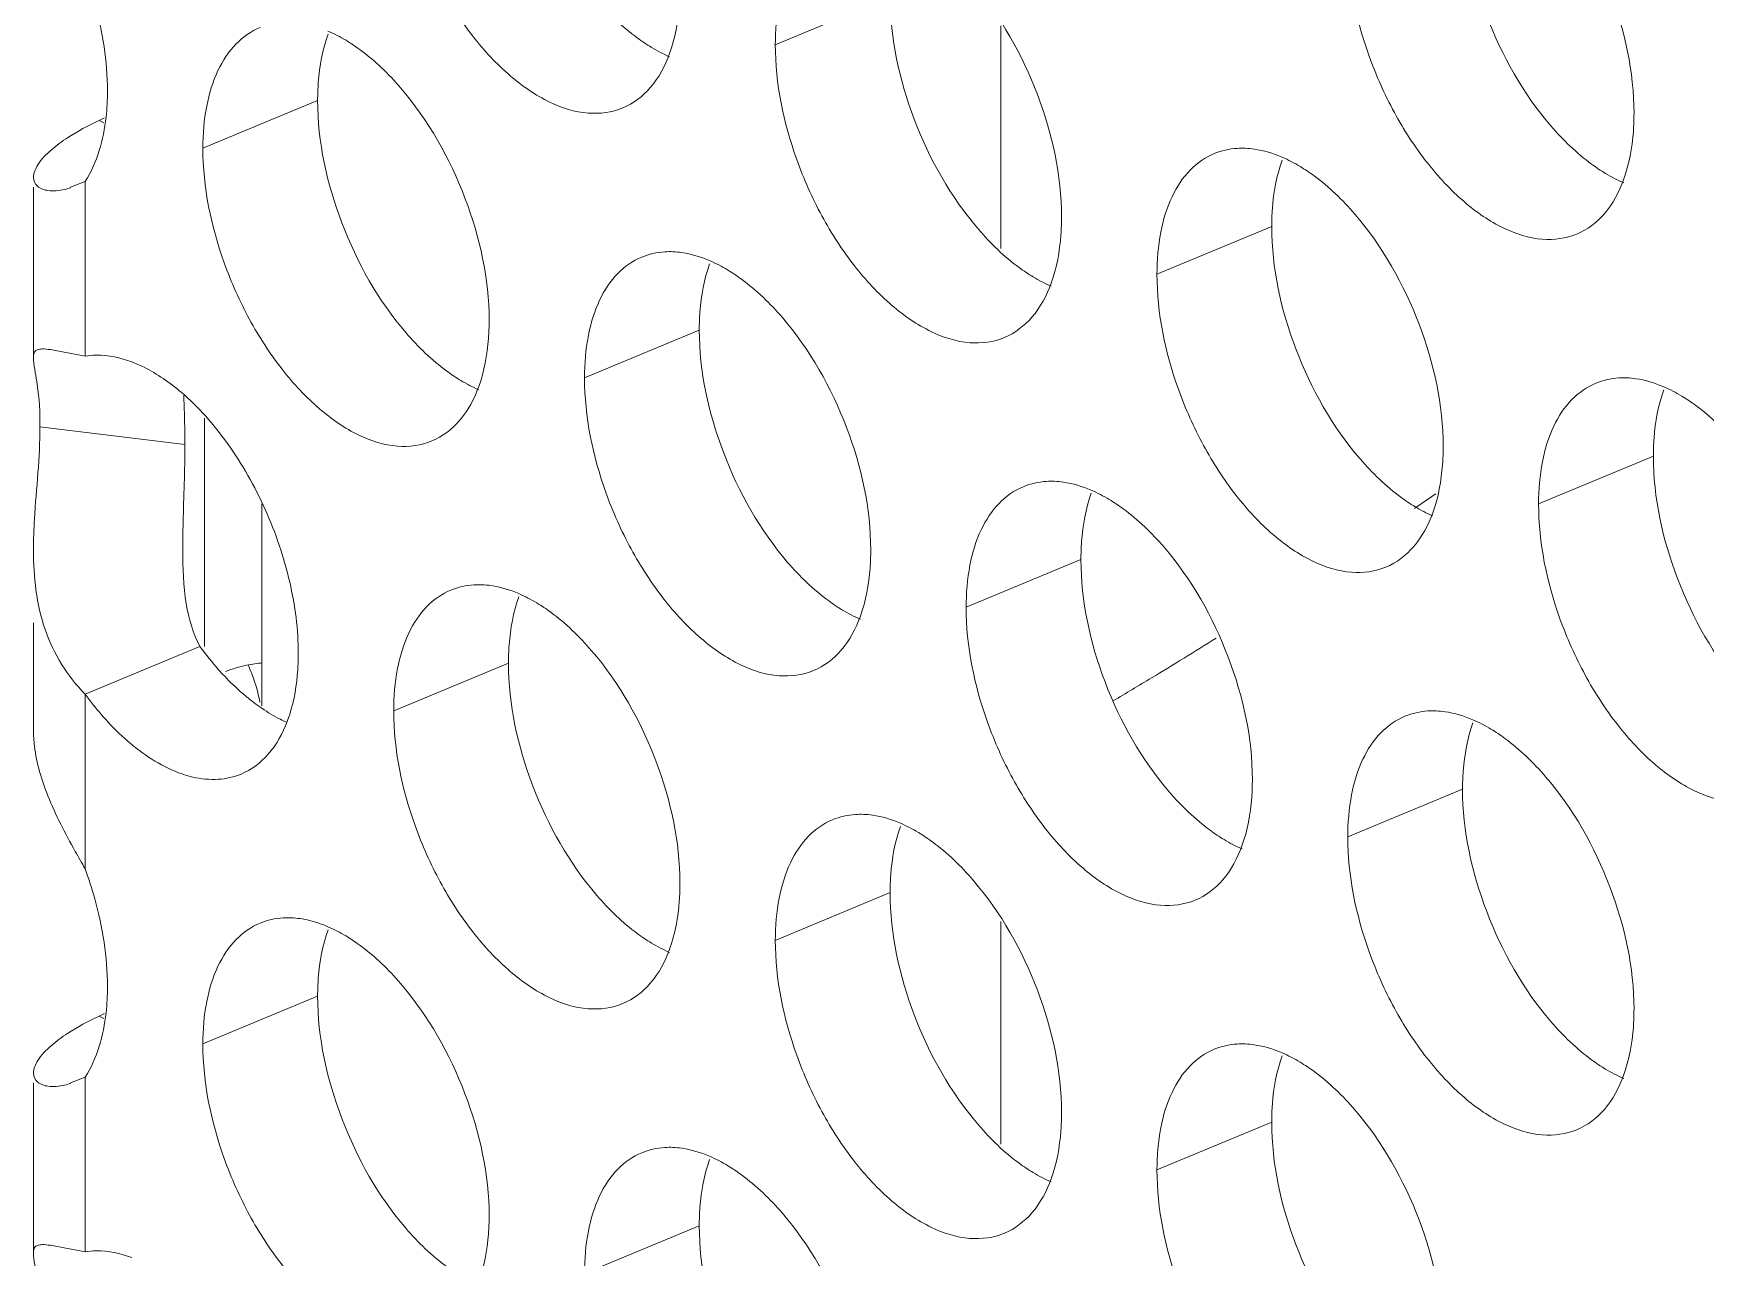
# Model space of a CAD drawing. Header units: millimetres. Extents: x 0 to 2524, y 0 to 1785.
# Drawn here: x 1789.22 to 1798.18, y 874.81 to 881.37 of the extents above; entities that cross this region are included whole.
import ezdxf

# ---------------------------------------------------------------- set-up
doc = ezdxf.new("R2010")
doc.units = ezdxf.units.MM
doc.header["$LTSCALE"] = 0.1
doc.layers.add('标注', color=251, linetype='Continuous', lineweight=9)

msp = doc.modelspace()

# ---------------------------------------------------------------- linework, layer by layer
at = {"layer": '标注'}
for p, q in [((1793.8132, 881.565), (1793.198, 881.3093)), ((1794.4059, 881.4098), (1794.4059, 880.2163)), ((1790.7447, 881.0106), (1790.1295, 880.7549)), ((1789.5986, 880.8908), (1789.5727, 880.9037)), ((1789.2212, 879.6346), (1789.2212, 880.5454)), ((1789.4984, 880.577), (1789.4205, 880.5454)), ((1789.4984, 880.577), (1789.4984, 879.6407)), ((1795.8589, 880.3346), (1795.2437, 880.0789)), ((1792.7904, 879.7802), (1792.1752, 879.5245)), ((1790.1384, 879.3084), (1790.1384, 878.0838)), ((1790.0329, 879.166), (1789.2563, 879.2621)), ((1797.9046, 879.1043), (1797.2894, 878.8486)), ((1790.4461, 877.766), (1790.4461, 878.8494)), ((1794.8361, 878.5498), (1794.2209, 878.2941)), ((1789.2212, 877.6377), (1789.2212, 878.2117)), ((1790.1136, 878.0838), (1789.4984, 877.8281)), ((1791.7675, 877.9954), (1791.1524, 877.7397)), ((1789.4984, 877.8281), (1789.4984, 876.8918)), ((1796.8817, 877.3195), (1796.2665, 877.0637)), ((1793.8132, 876.765), (1793.198, 876.5093)), ((1794.4059, 876.6098), (1794.4059, 875.4163)), ((1790.7447, 876.2106), (1790.1295, 875.9549)), ((1789.5986, 876.0908), (1789.5727, 876.1037)), ((1789.2212, 874.8346), (1789.2212, 875.7454)), ((1789.4984, 875.777), (1789.4205, 875.7454)), ((1789.4984, 875.777), (1789.4984, 874.8407)), ((1795.8589, 875.5346), (1795.2437, 875.2789)), ((1792.7904, 874.9802), (1792.1752, 874.7245))]:
    msp.add_line(p, q, dxfattribs=at)
for centre, radius, start, end in [((1789.1882, 881.7494), 0.929, 294.44883, 296.47049), ((1778.661, 905.1127), 31.8399, 304.34454, 304.59625), ((1779.924, 903.1705), 29.523, 301.194, 301.98361), ((1791.472, 879.0795), 1.6842, 216.24369, 221.66519), ((1791.3609, 878.9824), 1.5367, 221.71232, 223.51512), ((1790.5007, 877.344), 0.6543, 98.11425, 102.08395), ((1790.4936, 877.3923), 0.6055, 94.3287, 98.10278), ((1780.1874, 902.7363), 29.015, 300.71798, 301.1931), ((1791.0543, 878.648), 1.0824, 230.33246, 235.77961), ((1789.8727, 877.9504), 0.758, 339.34278, 342.32676), ((1790.4674, 878.4282), 1.1282, 230.38894, 233.03812), ((1789.1882, 876.9494), 0.929, 294.44883, 296.47049)]:
    msp.add_arc(centre, radius, start, end, dxfattribs=at)
for points, knots in [([(1792.38, 880.9703), (1792.3224, 880.9464), (1792.1835, 880.9284), (1791.9711, 880.9973), (1791.761, 881.1436), (1791.564, 881.3567), (1791.3928, 881.6218), (1791.2193, 882.0108), (1791.1524, 882.331), (1791.1524, 882.5397)], [0, 0, 0, 0, 0.08419, 0.180629, 0.294901, 0.426206, 0.569756, 0.71848, 1, 1, 1, 1]), ([(1797.3272, 882.1859), (1797.4757, 882.0133), (1797.7011, 881.6133), (1797.8008, 881.1636), (1797.8008, 880.941)], [0, 0, 0, 0, 0.505546, 1, 1, 1, 1]), ([(1797.3553, 880.8745), (1797.2069, 881.0471), (1796.9814, 881.4471), (1796.8817, 881.8968), (1796.8817, 882.1195)], [0, 0, 0, 0, 0.505546, 1, 1, 1, 1]), ([(1793.198, 881.3093), (1793.198, 881.3849), (1793.2095, 881.5275), (1793.267, 881.7206), (1793.3641, 881.871), (1793.4566, 881.936), (1793.5046, 881.9559)], [0, 0, 0, 0, 0.300633, 0.564844, 0.793499, 1, 1, 1, 1]), ([(1797.4942, 880.2944), (1797.4366, 880.2704), (1797.2977, 880.2525), (1797.0853, 880.3214), (1796.8752, 880.4677), (1796.6782, 880.6808), (1796.507, 880.9459), (1796.3335, 881.3348), (1796.2665, 881.655), (1796.2665, 881.8637)], [0, 0, 0, 0, 0.08419, 0.180629, 0.294901, 0.426206, 0.569756, 0.71848, 1, 1, 1, 1]), ([(1789.4984, 881.6918), (1789.5177, 881.6391), (1789.5833, 881.4354), (1789.6181, 881.2205), (1789.6181, 881.0624)], [0, 0, 0, 0, 0.26181, 1, 1, 1, 1]), ([(1792.6866, 881.6169), (1792.6866, 881.5846), (1792.6824, 881.4646), (1792.6608, 881.3443), (1792.631, 881.2617)], [0, 0, 0, 0, 0.269025, 1, 1, 1, 1]), ([(1794.2587, 881.6315), (1794.4071, 881.4589), (1794.6326, 881.0589), (1794.7323, 880.6091), (1794.7323, 880.3865)], [0, 0, 0, 0, 0.505546, 1, 1, 1, 1]), ([(1792.5347, 881.2948), (1792.5088, 881.3103), (1792.4008, 881.383), (1792.3063, 881.4747), (1792.2411, 881.5504)], [0, 0, 0, 0, 0.231736, 1, 1, 1, 1]), ([(1794.2868, 880.3201), (1794.1384, 880.4926), (1793.9129, 880.8926), (1793.8132, 881.3424), (1793.8132, 881.565)], [0, 0, 0, 0, 0.505546, 1, 1, 1, 1]), ([(1790.1295, 880.7549), (1790.1295, 880.8305), (1790.141, 880.973), (1790.1985, 881.1661), (1790.2956, 881.3165), (1790.3881, 881.3816), (1790.4361, 881.4015)], [0, 0, 0, 0, 0.300633, 0.564844, 0.793499, 1, 1, 1, 1]), ([(1790.7447, 881.0106), (1790.7447, 881.0429), (1790.749, 881.1629), (1790.7705, 881.2831), (1790.8004, 881.3657)], [0, 0, 0, 0, 0.269025, 1, 1, 1, 1]), ([(1790.8967, 881.3327), (1790.9225, 881.3172), (1791.0305, 881.2444), (1791.1251, 881.1528), (1791.1902, 881.077)], [0, 0, 0, 0, 0.231736, 1, 1, 1, 1]), ([(1792.631, 881.2617), (1792.6072, 881.196), (1792.5451, 881.0769), (1792.4366, 880.9937), (1792.38, 880.9703)], [0, 0, 0, 0, 0.533077, 1, 1, 1, 1]), ([(1794.4257, 879.7399), (1794.3681, 879.716), (1794.2292, 879.698), (1794.0168, 879.7669), (1793.8067, 879.9133), (1793.6097, 880.1263), (1793.4385, 880.3914), (1793.265, 880.7804), (1793.198, 881.1006), (1793.198, 881.3093)], [0, 0, 0, 0, 0.08419, 0.180629, 0.294901, 0.426206, 0.569756, 0.71848, 1, 1, 1, 1]), ([(1789.6181, 881.0624), (1789.6181, 881.0151), (1789.6097, 880.8481), (1789.5643, 880.6779), (1789.4984, 880.577)], [0, 0, 0, 0, 0.282087, 1, 1, 1, 1]), ([(1791.2183, 879.7656), (1791.0699, 879.9382), (1790.8444, 880.3382), (1790.7447, 880.7879), (1790.7447, 881.0106)], [0, 0, 0, 0, 0.505546, 1, 1, 1, 1]), ([(1791.1902, 881.077), (1791.3386, 880.9044), (1791.5641, 880.5044), (1791.6638, 880.0547), (1791.6638, 879.8321)], [0, 0, 0, 0, 0.505546, 1, 1, 1, 1]), ([(1789.3592, 880.7792), (1789.3738, 880.79), (1789.4417, 880.8369), (1789.5146, 880.8761), (1789.5727, 880.9037)], [0, 0, 0, 0, 0.220086, 1, 1, 1, 1]), ([(1797.8008, 880.941), (1797.8008, 880.9086), (1797.7965, 880.7887), (1797.775, 880.6684), (1797.7451, 880.5858)], [0, 0, 0, 0, 0.269025, 1, 1, 1, 1]), ([(1797.6489, 880.6188), (1797.623, 880.6344), (1797.515, 880.7071), (1797.4205, 880.7987), (1797.3553, 880.8745)], [0, 0, 0, 0, 0.231736, 1, 1, 1, 1]), ([(1789.2213, 880.5983), (1789.2215, 880.6217), (1789.2472, 880.6791), (1789.289, 880.7212), (1789.316, 880.7447)], [0, 0, 0, 0, 0.395219, 1, 1, 1, 1]), ([(1791.3572, 879.1855), (1791.2996, 879.1615), (1791.1607, 879.1436), (1790.9483, 879.2125), (1790.7382, 879.3588), (1790.5412, 879.5719), (1790.37, 879.837), (1790.1965, 880.226), (1790.1295, 880.5462), (1790.1295, 880.7549)], [0, 0, 0, 0, 0.08419, 0.180629, 0.294901, 0.426206, 0.569756, 0.71848, 1, 1, 1, 1]), ([(1795.2437, 880.0789), (1795.2437, 880.1545), (1795.2552, 880.2971), (1795.3126, 880.4902), (1795.4098, 880.6406), (1795.5023, 880.7056), (1795.5503, 880.7255)], [0, 0, 0, 0, 0.300633, 0.564844, 0.793499, 1, 1, 1, 1]), ([(1795.5503, 880.7255), (1795.5892, 880.7417), (1795.6459, 880.7543), (1795.7026, 880.7548), (1795.7173, 880.7542)], [0, 0, 0, 0, 0.741995, 1, 1, 1, 1]), ([(1795.7173, 880.7542), (1795.7333, 880.7536), (1795.8008, 880.7472), (1795.8667, 880.727), (1795.9142, 880.7066)], [0, 0, 0, 0, 0.236225, 1, 1, 1, 1]), ([(1795.8589, 880.3346), (1795.8589, 880.367), (1795.8632, 880.4869), (1795.8847, 880.6072), (1795.9146, 880.6898)], [0, 0, 0, 0, 0.269025, 1, 1, 1, 1]), ([(1796.0108, 880.6568), (1796.0367, 880.6412), (1796.1447, 880.5685), (1796.2392, 880.4769), (1796.3044, 880.4011)], [0, 0, 0, 0, 0.231736, 1, 1, 1, 1]), ([(1789.2991, 880.5277), (1789.2789, 880.5305), (1789.2395, 880.5415), (1789.2212, 880.5809), (1789.2213, 880.5983)], [0, 0, 0, 0, 0.539356, 1, 1, 1, 1]), ([(1789.4213, 880.5428), (1789.4104, 880.5392), (1789.3708, 880.5281), (1789.3286, 880.5235), (1789.2991, 880.5277)], [0, 0, 0, 0, 0.278012, 1, 1, 1, 1]), ([(1797.7451, 880.5858), (1797.7214, 880.5201), (1797.6593, 880.401), (1797.5508, 880.3178), (1797.4942, 880.2944)], [0, 0, 0, 0, 0.533077, 1, 1, 1, 1]), ([(1794.7323, 880.3865), (1794.7323, 880.3542), (1794.728, 880.2342), (1794.7065, 880.114), (1794.6766, 880.0314)], [0, 0, 0, 0, 0.269025, 1, 1, 1, 1]), ([(1796.3044, 880.4011), (1796.4528, 880.2285), (1796.6783, 879.8285), (1796.778, 879.3788), (1796.778, 879.1562)], [0, 0, 0, 0, 0.505546, 1, 1, 1, 1]), ([(1794.5803, 880.0644), (1794.5545, 880.0799), (1794.4465, 880.1526), (1794.3519, 880.2443), (1794.2868, 880.3201)], [0, 0, 0, 0, 0.231736, 1, 1, 1, 1]), ([(1796.3325, 879.0897), (1796.184, 879.2623), (1795.9586, 879.6623), (1795.8589, 880.112), (1795.8589, 880.3346)], [0, 0, 0, 0, 0.505546, 1, 1, 1, 1]), ([(1792.4818, 880.1711), (1792.5207, 880.1872), (1792.5774, 880.1999), (1792.6341, 880.2004), (1792.6488, 880.1998)], [0, 0, 0, 0, 0.741995, 1, 1, 1, 1]), ([(1792.6488, 880.1998), (1792.6648, 880.1991), (1792.7323, 880.1927), (1792.7982, 880.1725), (1792.8457, 880.1521)], [0, 0, 0, 0, 0.236225, 1, 1, 1, 1]), ([(1792.1752, 879.5245), (1792.1752, 879.6001), (1792.1867, 879.7427), (1792.2441, 879.9358), (1792.3413, 880.0862), (1792.4338, 880.1512), (1792.4818, 880.1711)], [0, 0, 0, 0, 0.300633, 0.564844, 0.793499, 1, 1, 1, 1]), ([(1792.7904, 879.7802), (1792.7904, 879.8125), (1792.7947, 879.9325), (1792.8162, 880.0528), (1792.846, 880.1353)], [0, 0, 0, 0, 0.269025, 1, 1, 1, 1]), ([(1792.9423, 880.1023), (1792.9682, 880.0868), (1793.0762, 880.0141), (1793.1707, 879.9224), (1793.2359, 879.8467)], [0, 0, 0, 0, 0.231736, 1, 1, 1, 1]), ([(1794.6766, 880.0314), (1794.6529, 879.9657), (1794.5908, 879.8466), (1794.4822, 879.7634), (1794.4257, 879.7399)], [0, 0, 0, 0, 0.533077, 1, 1, 1, 1]), ([(1796.4714, 878.5095), (1796.4137, 878.4856), (1796.2749, 878.4677), (1796.0625, 878.5366), (1795.8523, 878.6829), (1795.6553, 878.896), (1795.4842, 879.1611), (1795.3107, 879.55), (1795.2437, 879.8702), (1795.2437, 880.0789)], [0, 0, 0, 0, 0.08419, 0.180629, 0.294901, 0.426206, 0.569756, 0.71848, 1, 1, 1, 1]), ([(1791.6638, 879.8321), (1791.6638, 879.7998), (1791.6595, 879.6798), (1791.638, 879.5595), (1791.6081, 879.4769)], [0, 0, 0, 0, 0.269025, 1, 1, 1, 1]), ([(1793.2359, 879.8467), (1793.3843, 879.6741), (1793.6098, 879.2741), (1793.7095, 878.8243), (1793.7095, 878.6017)], [0, 0, 0, 0, 0.505546, 1, 1, 1, 1]), ([(1791.5118, 879.5099), (1791.486, 879.5255), (1791.378, 879.5982), (1791.2834, 879.6898), (1791.2183, 879.7656)], [0, 0, 0, 0, 0.231736, 1, 1, 1, 1]), ([(1793.2639, 878.5352), (1793.1155, 878.7078), (1792.8901, 879.1078), (1792.7904, 879.5576), (1792.7904, 879.7802)], [0, 0, 0, 0, 0.505546, 1, 1, 1, 1]), ([(1789.2213, 879.6345), (1789.2213, 879.6453), (1789.2236, 879.669), (1789.2463, 879.6768), (1789.2561, 879.678)], [0, 0, 0, 0, 0.522014, 1, 1, 1, 1]), ([(1789.2561, 879.678), (1789.2598, 879.6784), (1789.2786, 879.6794), (1789.2973, 879.6771), (1789.312, 879.6751)], [0, 0, 0, 0, 0.202313, 1, 1, 1, 1]), ([(1789.312, 879.6751), (1789.3244, 879.6733), (1789.3867, 879.6629), (1789.4486, 879.65), (1789.4984, 879.6407)], [0, 0, 0, 0, 0.19728, 1, 1, 1, 1]), ([(1789.4984, 879.6407), (1789.518, 879.6438), (1789.6024, 879.6506), (1789.6876, 879.6322), (1789.7481, 879.6094)], [0, 0, 0, 0, 0.23435, 1, 1, 1, 1]), ([(1789.2563, 879.2621), (1789.2563, 879.3376), (1789.2508, 879.4577), (1789.2257, 879.575), (1789.222, 879.6189)], [0, 0, 0, 0, 0.631705, 1, 1, 1, 1]), ([(1789.7481, 879.6094), (1789.7706, 879.601), (1789.8657, 879.5591), (1789.9519, 879.4989), (1790.0126, 879.4472)], [0, 0, 0, 0, 0.231395, 1, 1, 1, 1]), ([(1791.6081, 879.4769), (1791.5844, 879.4112), (1791.5223, 879.2921), (1791.4137, 879.2089), (1791.3572, 879.1855)], [0, 0, 0, 0, 0.533077, 1, 1, 1, 1]), ([(1793.4029, 877.9551), (1793.3452, 877.9312), (1793.2064, 877.9132), (1792.994, 877.9821), (1792.7838, 878.1284), (1792.5868, 878.3415), (1792.4157, 878.6066), (1792.2422, 878.9956), (1792.1752, 879.3158), (1792.1752, 879.5245)], [0, 0, 0, 0, 0.08419, 0.180629, 0.294901, 0.426206, 0.569756, 0.71848, 1, 1, 1, 1]), ([(1797.2894, 878.8486), (1797.2894, 878.9242), (1797.3009, 879.0667), (1797.3583, 879.2599), (1797.4555, 879.4102), (1797.548, 879.4753), (1797.596, 879.4952)], [0, 0, 0, 0, 0.300633, 0.564844, 0.793499, 1, 1, 1, 1]), ([(1797.596, 879.4952), (1797.6348, 879.5113), (1797.6916, 879.524), (1797.7483, 879.5245), (1797.7629, 879.5239)], [0, 0, 0, 0, 0.741995, 1, 1, 1, 1]), ([(1797.7629, 879.5239), (1797.7789, 879.5232), (1797.8465, 879.5168), (1797.9123, 879.4966), (1797.9599, 879.4762)], [0, 0, 0, 0, 0.236225, 1, 1, 1, 1]), ([(1790.0126, 879.4472), (1790.1066, 879.3673), (1790.2795, 879.1701), (1790.4756, 878.8228), (1790.6057, 878.441), (1790.6409, 878.1752), (1790.6409, 878.0473)], [0, 0, 0, 0, 0.235194, 0.49405, 0.756072, 1, 1, 1, 1]), ([(1790.0329, 879.166), (1790.0329, 879.189), (1790.0324, 879.2775), (1790.0298, 879.366), (1790.0273, 879.4314)], [0, 0, 0, 0, 0.260225, 1, 1, 1, 1]), ([(1797.9046, 879.1043), (1797.9046, 879.1366), (1797.9088, 879.2566), (1797.9304, 879.3768), (1797.9602, 879.4594)], [0, 0, 0, 0, 0.269025, 1, 1, 1, 1]), ([(1798.0565, 879.4264), (1798.0823, 879.4109), (1798.1904, 879.3381), (1798.2849, 879.2465), (1798.3501, 879.1707)], [0, 0, 0, 0, 0.231736, 1, 1, 1, 1]), ([(1789.2213, 878.6014), (1789.2213, 878.6568), (1789.2299, 878.8773), (1789.2563, 879.097), (1789.2563, 879.2621)], [0, 0, 0, 0, 0.251377, 1, 1, 1, 1]), ([(1790.0212, 878.6013), (1790.0212, 878.6504), (1790.025, 878.8387), (1790.0329, 879.0269), (1790.0329, 879.166)], [0, 0, 0, 0, 0.261174, 1, 1, 1, 1]), ([(1796.778, 879.1562), (1796.778, 879.1238), (1796.7737, 879.0039), (1796.7522, 878.8836), (1796.7223, 878.801)], [0, 0, 0, 0, 0.269025, 1, 1, 1, 1]), ([(1796.626, 878.834), (1796.6002, 878.8496), (1796.4921, 878.9223), (1796.3976, 879.0139), (1796.3325, 879.0897)], [0, 0, 0, 0, 0.231736, 1, 1, 1, 1]), ([(1798.3781, 877.8593), (1798.2297, 878.0319), (1798.0042, 878.4319), (1797.9046, 878.8817), (1797.9046, 879.1043)], [0, 0, 0, 0, 0.505546, 1, 1, 1, 1]), ([(1794.2209, 878.2941), (1794.2209, 878.3697), (1794.2323, 878.5123), (1794.2898, 878.7054), (1794.3869, 878.8558), (1794.4795, 878.9208), (1794.5274, 878.9407)], [0, 0, 0, 0, 0.300633, 0.564844, 0.793499, 1, 1, 1, 1]), ([(1794.5274, 878.9407), (1794.5663, 878.9569), (1794.6231, 878.9695), (1794.6798, 878.97), (1794.6944, 878.9694)], [0, 0, 0, 0, 0.741995, 1, 1, 1, 1]), ([(1794.6944, 878.9694), (1794.7104, 878.9688), (1794.778, 878.9624), (1794.8438, 878.9421), (1794.8914, 878.9217)], [0, 0, 0, 0, 0.236225, 1, 1, 1, 1]), ([(1794.8361, 878.5498), (1794.8361, 878.5821), (1794.8403, 878.7021), (1794.8619, 878.8224), (1794.8917, 878.905)], [0, 0, 0, 0, 0.269025, 1, 1, 1, 1]), ([(1794.988, 878.872), (1795.0138, 878.8564), (1795.1219, 878.7837), (1795.2164, 878.6921), (1795.2816, 878.6163)], [0, 0, 0, 0, 0.231736, 1, 1, 1, 1]), ([(1798.5171, 877.2792), (1798.4594, 877.2553), (1798.3205, 877.2373), (1798.1082, 877.3062), (1797.898, 877.4525), (1797.701, 877.6656), (1797.5298, 877.9307), (1797.3563, 878.3197), (1797.2894, 878.6399), (1797.2894, 878.8486)], [0, 0, 0, 0, 0.08419, 0.180629, 0.294901, 0.426206, 0.569756, 0.71848, 1, 1, 1, 1]), ([(1796.7223, 878.801), (1796.6985, 878.7353), (1796.6365, 878.6162), (1796.5279, 878.533), (1796.4714, 878.5095)], [0, 0, 0, 0, 0.533077, 1, 1, 1, 1]), ([(1789.4984, 877.8281), (1789.4032, 877.9249), (1789.2506, 878.1731), (1789.2214, 878.4575), (1789.2213, 878.6014)], [0, 0, 0, 0, 0.485599, 1, 1, 1, 1]), ([(1793.7095, 878.6017), (1793.7095, 878.5694), (1793.7052, 878.4494), (1793.6837, 878.3291), (1793.6538, 878.2466)], [0, 0, 0, 0, 0.269025, 1, 1, 1, 1]), ([(1795.2816, 878.6163), (1795.43, 878.4437), (1795.6554, 878.0437), (1795.7551, 877.594), (1795.7551, 877.3713)], [0, 0, 0, 0, 0.505546, 1, 1, 1, 1]), ([(1793.5575, 878.2796), (1793.5317, 878.2951), (1793.4236, 878.3678), (1793.3291, 878.4595), (1793.2639, 878.5352)], [0, 0, 0, 0, 0.231736, 1, 1, 1, 1]), ([(1795.3096, 877.3049), (1795.1612, 877.4774), (1794.9357, 877.8775), (1794.8361, 878.3272), (1794.8361, 878.5498)], [0, 0, 0, 0, 0.505546, 1, 1, 1, 1]), ([(1791.4589, 878.3863), (1791.4978, 878.4024), (1791.5546, 878.4151), (1791.6113, 878.4156), (1791.6259, 878.415)], [0, 0, 0, 0, 0.741995, 1, 1, 1, 1]), ([(1791.6259, 878.415), (1791.6419, 878.4143), (1791.7095, 878.4079), (1791.7753, 878.3877), (1791.8229, 878.3673)], [0, 0, 0, 0, 0.236225, 1, 1, 1, 1]), ([(1791.1524, 877.7397), (1791.1524, 877.8153), (1791.1638, 877.9578), (1791.2213, 878.151), (1791.3184, 878.3014), (1791.411, 878.3664), (1791.4589, 878.3863)], [0, 0, 0, 0, 0.300633, 0.564844, 0.793499, 1, 1, 1, 1]), ([(1791.7675, 877.9954), (1791.7675, 878.0277), (1791.7718, 878.1477), (1791.7934, 878.2679), (1791.8232, 878.3505)], [0, 0, 0, 0, 0.269025, 1, 1, 1, 1]), ([(1791.9195, 878.3175), (1791.9453, 878.302), (1792.0534, 878.2293), (1792.1479, 878.1376), (1792.2131, 878.0618)], [0, 0, 0, 0, 0.231736, 1, 1, 1, 1]), ([(1793.6538, 878.2466), (1793.63, 878.1808), (1793.5679, 878.0618), (1793.4594, 877.9785), (1793.4029, 877.9551)], [0, 0, 0, 0, 0.533077, 1, 1, 1, 1]), ([(1795.4486, 876.7247), (1795.3909, 876.7008), (1795.252, 876.6829), (1795.0397, 876.7518), (1794.8295, 876.8981), (1794.6325, 877.1111), (1794.4613, 877.3763), (1794.2878, 877.7652), (1794.2209, 878.0854), (1794.2209, 878.2941)], [0, 0, 0, 0, 0.08419, 0.180629, 0.294901, 0.426206, 0.569756, 0.71848, 1, 1, 1, 1]), ([(1790.6409, 878.0473), (1790.6409, 878.0178), (1790.6374, 877.9076), (1790.6195, 877.7973), (1790.5949, 877.7203)], [0, 0, 0, 0, 0.267106, 1, 1, 1, 1]), ([(1792.2131, 878.0618), (1792.3615, 877.8893), (1792.5869, 877.4893), (1792.6866, 877.0395), (1792.6866, 876.8169)], [0, 0, 0, 0, 0.505546, 1, 1, 1, 1]), ([(1792.2411, 876.7504), (1792.0927, 876.923), (1791.8672, 877.323), (1791.7675, 877.7728), (1791.7675, 877.9954)], [0, 0, 0, 0, 0.505546, 1, 1, 1, 1]), ([(1790.3633, 877.8148), (1790.3533, 877.823), (1790.3127, 877.8578), (1790.2744, 877.895), (1790.2465, 877.9243)], [0, 0, 0, 0, 0.243044, 1, 1, 1, 1]), ([(1789.7481, 877.5591), (1789.7257, 877.5776), (1789.6342, 877.6592), (1789.5538, 877.7528), (1789.4984, 877.8281)], [0, 0, 0, 0, 0.237008, 1, 1, 1, 1]), ([(1790.5819, 877.683), (1790.5579, 877.6194), (1790.4959, 877.504), (1790.3897, 877.4236), (1790.3344, 877.4006)], [0, 0, 0, 0, 0.531803, 1, 1, 1, 1]), ([(1790.5778, 877.6787), (1790.5667, 877.6836), (1790.5209, 877.7053), (1790.4773, 877.7314), (1790.4455, 877.7529)], [0, 0, 0, 0, 0.24028, 1, 1, 1, 1]), ([(1792.38, 876.1703), (1792.3224, 876.1464), (1792.1835, 876.1284), (1791.9711, 876.1973), (1791.761, 876.3436), (1791.564, 876.5567), (1791.3928, 876.8218), (1791.2193, 877.2108), (1791.1524, 877.531), (1791.1524, 877.7397)], [0, 0, 0, 0, 0.08419, 0.180629, 0.294901, 0.426206, 0.569756, 0.71848, 1, 1, 1, 1]), ([(1796.2665, 877.0637), (1796.2665, 877.1394), (1796.278, 877.2819), (1796.3355, 877.475), (1796.4326, 877.6254), (1796.5251, 877.6905), (1796.5731, 877.7104)], [0, 0, 0, 0, 0.300633, 0.564844, 0.793499, 1, 1, 1, 1]), ([(1796.5731, 877.7104), (1796.612, 877.7265), (1796.6687, 877.7391), (1796.7255, 877.7396), (1796.7401, 877.739)], [0, 0, 0, 0, 0.741995, 1, 1, 1, 1]), ([(1796.7401, 877.739), (1796.7561, 877.7384), (1796.8237, 877.732), (1796.8895, 877.7118), (1796.9371, 877.6914)], [0, 0, 0, 0, 0.236225, 1, 1, 1, 1]), ([(1796.8817, 877.3195), (1796.8817, 877.3518), (1796.886, 877.4718), (1796.9075, 877.592), (1796.9374, 877.6746)], [0, 0, 0, 0, 0.269025, 1, 1, 1, 1]), ([(1789.2213, 877.6377), (1789.2213, 877.6082), (1789.2291, 877.4867), (1789.265, 877.3686), (1789.2991, 877.2832)], [0, 0, 0, 0, 0.242838, 1, 1, 1, 1]), ([(1797.0337, 877.6416), (1797.0595, 877.6261), (1797.1676, 877.5533), (1797.2621, 877.4617), (1797.3272, 877.3859)], [0, 0, 0, 0, 0.231736, 1, 1, 1, 1]), ([(1790.3344, 877.4006), (1790.2955, 877.3844), (1790.2082, 877.3651), (1790.0127, 877.3858), (1789.8743, 877.4626), (1789.7891, 877.5267)], [0, 0, 0, 0, 0.217094, 0.450255, 1, 1, 1, 1]), ([(1795.7551, 877.3713), (1795.7551, 877.339), (1795.7509, 877.219), (1795.7293, 877.0988), (1795.6995, 877.0162)], [0, 0, 0, 0, 0.269025, 1, 1, 1, 1]), ([(1797.3553, 876.0745), (1797.2069, 876.2471), (1796.9814, 876.6471), (1796.8817, 877.0968), (1796.8817, 877.3195)], [0, 0, 0, 0, 0.505546, 1, 1, 1, 1]), ([(1797.3272, 877.3859), (1797.4757, 877.2133), (1797.7011, 876.8133), (1797.8008, 876.3636), (1797.8008, 876.141)], [0, 0, 0, 0, 0.505546, 1, 1, 1, 1]), ([(1789.2991, 877.2832), (1789.34, 877.1807), (1789.4084, 877.0505), (1789.4807, 876.9232), (1789.4984, 876.8918)], [0, 0, 0, 0, 0.753574, 1, 1, 1, 1]), ([(1795.6032, 877.0492), (1795.5774, 877.0647), (1795.4693, 877.1375), (1795.3748, 877.2291), (1795.3096, 877.3049)], [0, 0, 0, 0, 0.231736, 1, 1, 1, 1]), ([(1793.198, 876.5093), (1793.198, 876.5849), (1793.2095, 876.7275), (1793.267, 876.9206), (1793.3641, 877.071), (1793.4566, 877.136), (1793.5046, 877.1559)], [0, 0, 0, 0, 0.300633, 0.564844, 0.793499, 1, 1, 1, 1]), ([(1793.5046, 877.1559), (1793.5435, 877.172), (1793.6002, 877.1847), (1793.657, 877.1852), (1793.6716, 877.1846)], [0, 0, 0, 0, 0.741995, 1, 1, 1, 1]), ([(1793.6716, 877.1846), (1793.6876, 877.184), (1793.7552, 877.1776), (1793.821, 877.1573), (1793.8686, 877.1369)], [0, 0, 0, 0, 0.236225, 1, 1, 1, 1]), ([(1793.8132, 876.765), (1793.8132, 876.7973), (1793.8175, 876.9173), (1793.839, 877.0376), (1793.8689, 877.1202)], [0, 0, 0, 0, 0.269025, 1, 1, 1, 1]), ([(1793.9652, 877.0871), (1793.991, 877.0716), (1794.099, 876.9989), (1794.1936, 876.9072), (1794.2587, 876.8315)], [0, 0, 0, 0, 0.231736, 1, 1, 1, 1]), ([(1797.4942, 875.4944), (1797.4366, 875.4704), (1797.2977, 875.4525), (1797.0853, 875.5214), (1796.8752, 875.6677), (1796.6782, 875.8808), (1796.507, 876.1459), (1796.3335, 876.5348), (1796.2665, 876.855), (1796.2665, 877.0637)], [0, 0, 0, 0, 0.08419, 0.180629, 0.294901, 0.426206, 0.569756, 0.71848, 1, 1, 1, 1]), ([(1795.6995, 877.0162), (1795.6757, 876.9505), (1795.6136, 876.8314), (1795.5051, 876.7482), (1795.4486, 876.7247)], [0, 0, 0, 0, 0.533077, 1, 1, 1, 1]), ([(1789.4984, 876.8918), (1789.5177, 876.8391), (1789.5833, 876.6354), (1789.6181, 876.4205), (1789.6181, 876.2624)], [0, 0, 0, 0, 0.26181, 1, 1, 1, 1]), ([(1792.6866, 876.8169), (1792.6866, 876.7846), (1792.6824, 876.6646), (1792.6608, 876.5443), (1792.631, 876.4617)], [0, 0, 0, 0, 0.269025, 1, 1, 1, 1]), ([(1794.2587, 876.8315), (1794.4071, 876.6589), (1794.6326, 876.2589), (1794.7323, 875.8091), (1794.7323, 875.5865)], [0, 0, 0, 0, 0.505546, 1, 1, 1, 1]), ([(1792.5347, 876.4948), (1792.5088, 876.5103), (1792.4008, 876.583), (1792.3063, 876.6747), (1792.2411, 876.7504)], [0, 0, 0, 0, 0.231736, 1, 1, 1, 1]), ([(1794.2868, 875.5201), (1794.1384, 875.6926), (1793.9129, 876.0926), (1793.8132, 876.5424), (1793.8132, 876.765)], [0, 0, 0, 0, 0.505546, 1, 1, 1, 1]), ([(1790.1295, 875.9549), (1790.1295, 876.0305), (1790.141, 876.173), (1790.1985, 876.3661), (1790.2956, 876.5165), (1790.3881, 876.5816), (1790.4361, 876.6015)], [0, 0, 0, 0, 0.300633, 0.564844, 0.793499, 1, 1, 1, 1]), ([(1790.4361, 876.6015), (1790.475, 876.6176), (1790.5317, 876.6302), (1790.5885, 876.6307), (1790.6031, 876.6302)], [0, 0, 0, 0, 0.741995, 1, 1, 1, 1]), ([(1790.6031, 876.6302), (1790.6191, 876.6295), (1790.6867, 876.6231), (1790.7525, 876.6029), (1790.8, 876.5825)], [0, 0, 0, 0, 0.236225, 1, 1, 1, 1]), ([(1790.7447, 876.2106), (1790.7447, 876.2429), (1790.749, 876.3629), (1790.7705, 876.4831), (1790.8004, 876.5657)], [0, 0, 0, 0, 0.269025, 1, 1, 1, 1]), ([(1790.8967, 876.5327), (1790.9225, 876.5172), (1791.0305, 876.4444), (1791.1251, 876.3528), (1791.1902, 876.277)], [0, 0, 0, 0, 0.231736, 1, 1, 1, 1]), ([(1794.4257, 874.9399), (1794.3681, 874.916), (1794.2292, 874.898), (1794.0168, 874.9669), (1793.8067, 875.1133), (1793.6097, 875.3263), (1793.4385, 875.5914), (1793.265, 875.9804), (1793.198, 876.3006), (1793.198, 876.5093)], [0, 0, 0, 0, 0.08419, 0.180629, 0.294901, 0.426206, 0.569756, 0.71848, 1, 1, 1, 1]), ([(1792.631, 876.4617), (1792.6072, 876.396), (1792.5451, 876.2769), (1792.4366, 876.1937), (1792.38, 876.1703)], [0, 0, 0, 0, 0.533077, 1, 1, 1, 1]), ([(1789.6181, 876.2624), (1789.6181, 876.2151), (1789.6097, 876.0481), (1789.5643, 875.8779), (1789.4984, 875.777)], [0, 0, 0, 0, 0.282087, 1, 1, 1, 1]), ([(1791.1902, 876.277), (1791.3386, 876.1044), (1791.5641, 875.7044), (1791.6638, 875.2547), (1791.6638, 875.0321)], [0, 0, 0, 0, 0.505546, 1, 1, 1, 1]), ([(1791.2183, 874.9656), (1791.0699, 875.1382), (1790.8444, 875.5382), (1790.7447, 875.9879), (1790.7447, 876.2106)], [0, 0, 0, 0, 0.505546, 1, 1, 1, 1]), ([(1789.3592, 875.9792), (1789.3738, 875.99), (1789.4417, 876.0369), (1789.5146, 876.0761), (1789.5727, 876.1037)], [0, 0, 0, 0, 0.220086, 1, 1, 1, 1]), ([(1797.6489, 875.8188), (1797.623, 875.8344), (1797.515, 875.9071), (1797.4205, 875.9987), (1797.3553, 876.0745)], [0, 0, 0, 0, 0.231736, 1, 1, 1, 1]), ([(1797.8008, 876.141), (1797.8008, 876.1086), (1797.7965, 875.9887), (1797.775, 875.8684), (1797.7451, 875.7858)], [0, 0, 0, 0, 0.269025, 1, 1, 1, 1]), ([(1789.2213, 875.7983), (1789.2215, 875.8217), (1789.2472, 875.8791), (1789.289, 875.9212), (1789.316, 875.9447)], [0, 0, 0, 0, 0.395219, 1, 1, 1, 1]), ([(1791.3572, 874.3855), (1791.2996, 874.3615), (1791.1607, 874.3436), (1790.9483, 874.4125), (1790.7382, 874.5588), (1790.5412, 874.7719), (1790.37, 875.037), (1790.1965, 875.426), (1790.1295, 875.7462), (1790.1295, 875.9549)], [0, 0, 0, 0, 0.08419, 0.180629, 0.294901, 0.426206, 0.569756, 0.71848, 1, 1, 1, 1]), ([(1795.2437, 875.2789), (1795.2437, 875.3545), (1795.2552, 875.4971), (1795.3126, 875.6902), (1795.4098, 875.8406), (1795.5023, 875.9056), (1795.5503, 875.9255)], [0, 0, 0, 0, 0.300633, 0.564844, 0.793499, 1, 1, 1, 1]), ([(1795.5503, 875.9255), (1795.5892, 875.9417), (1795.6459, 875.9543), (1795.7026, 875.9548), (1795.7173, 875.9542)], [0, 0, 0, 0, 0.741995, 1, 1, 1, 1]), ([(1795.7173, 875.9542), (1795.7333, 875.9536), (1795.8008, 875.9472), (1795.8667, 875.927), (1795.9142, 875.9066)], [0, 0, 0, 0, 0.236225, 1, 1, 1, 1]), ([(1795.8589, 875.5346), (1795.8589, 875.567), (1795.8632, 875.6869), (1795.8847, 875.8072), (1795.9146, 875.8898)], [0, 0, 0, 0, 0.269025, 1, 1, 1, 1]), ([(1789.2991, 875.7277), (1789.2789, 875.7305), (1789.2395, 875.7415), (1789.2212, 875.7809), (1789.2213, 875.7983)], [0, 0, 0, 0, 0.539356, 1, 1, 1, 1]), ([(1796.0108, 875.8568), (1796.0367, 875.8412), (1796.1447, 875.7685), (1796.2392, 875.6769), (1796.3044, 875.6011)], [0, 0, 0, 0, 0.231736, 1, 1, 1, 1]), ([(1789.4213, 875.7428), (1789.4104, 875.7392), (1789.3708, 875.7281), (1789.3286, 875.7235), (1789.2991, 875.7277)], [0, 0, 0, 0, 0.278012, 1, 1, 1, 1]), ([(1797.7451, 875.7858), (1797.7214, 875.7201), (1797.6593, 875.601), (1797.5508, 875.5178), (1797.4942, 875.4944)], [0, 0, 0, 0, 0.533077, 1, 1, 1, 1]), ([(1794.7323, 875.5865), (1794.7323, 875.5542), (1794.728, 875.4342), (1794.7065, 875.314), (1794.6766, 875.2314)], [0, 0, 0, 0, 0.269025, 1, 1, 1, 1]), ([(1796.3325, 874.2897), (1796.184, 874.4623), (1795.9586, 874.8623), (1795.8589, 875.312), (1795.8589, 875.5346)], [0, 0, 0, 0, 0.505546, 1, 1, 1, 1]), ([(1796.3044, 875.6011), (1796.4528, 875.4285), (1796.6783, 875.0285), (1796.778, 874.5788), (1796.778, 874.3562)], [0, 0, 0, 0, 0.505546, 1, 1, 1, 1]), ([(1794.5803, 875.2644), (1794.5545, 875.2799), (1794.4465, 875.3526), (1794.3519, 875.4443), (1794.2868, 875.5201)], [0, 0, 0, 0, 0.231736, 1, 1, 1, 1]), ([(1792.1752, 874.7245), (1792.1752, 874.8001), (1792.1867, 874.9427), (1792.2441, 875.1358), (1792.3413, 875.2862), (1792.4338, 875.3512), (1792.4818, 875.3711)], [0, 0, 0, 0, 0.300633, 0.564844, 0.793499, 1, 1, 1, 1]), ([(1792.4818, 875.3711), (1792.5207, 875.3872), (1792.5774, 875.3999), (1792.6341, 875.4004), (1792.6488, 875.3998)], [0, 0, 0, 0, 0.741995, 1, 1, 1, 1]), ([(1792.6488, 875.3998), (1792.6648, 875.3991), (1792.7323, 875.3927), (1792.7982, 875.3725), (1792.8457, 875.3521)], [0, 0, 0, 0, 0.236225, 1, 1, 1, 1]), ([(1792.7904, 874.9802), (1792.7904, 875.0125), (1792.7947, 875.1325), (1792.8162, 875.2528), (1792.846, 875.3353)], [0, 0, 0, 0, 0.269025, 1, 1, 1, 1]), ([(1792.9423, 875.3023), (1792.9682, 875.2868), (1793.0762, 875.2141), (1793.1707, 875.1224), (1793.2359, 875.0467)], [0, 0, 0, 0, 0.231736, 1, 1, 1, 1]), ([(1796.4714, 873.7095), (1796.4137, 873.6856), (1796.2749, 873.6677), (1796.0625, 873.7366), (1795.8523, 873.8829), (1795.6553, 874.096), (1795.4842, 874.3611), (1795.3107, 874.75), (1795.2437, 875.0702), (1795.2437, 875.2789)], [0, 0, 0, 0, 0.08419, 0.180629, 0.294901, 0.426206, 0.569756, 0.71848, 1, 1, 1, 1]), ([(1794.6766, 875.2314), (1794.6529, 875.1657), (1794.5908, 875.0466), (1794.4822, 874.9634), (1794.4257, 874.9399)], [0, 0, 0, 0, 0.533077, 1, 1, 1, 1]), ([(1791.6638, 875.0321), (1791.6638, 874.9998), (1791.6595, 874.8798), (1791.638, 874.7595), (1791.6081, 874.6769)], [0, 0, 0, 0, 0.269025, 1, 1, 1, 1]), ([(1793.2359, 875.0467), (1793.3843, 874.8741), (1793.6098, 874.4741), (1793.7095, 874.0243), (1793.7095, 873.8017)], [0, 0, 0, 0, 0.505546, 1, 1, 1, 1]), ([(1791.5118, 874.7099), (1791.486, 874.7255), (1791.378, 874.7982), (1791.2834, 874.8898), (1791.2183, 874.9656)], [0, 0, 0, 0, 0.231736, 1, 1, 1, 1]), ([(1793.2639, 873.7352), (1793.1155, 873.9078), (1792.8901, 874.3078), (1792.7904, 874.7576), (1792.7904, 874.9802)], [0, 0, 0, 0, 0.505546, 1, 1, 1, 1]), ([(1789.2213, 874.8345), (1789.2213, 874.8453), (1789.2236, 874.869), (1789.2463, 874.8768), (1789.2561, 874.878)], [0, 0, 0, 0, 0.522014, 1, 1, 1, 1]), ([(1789.2563, 874.4621), (1789.2563, 874.5376), (1789.2508, 874.6577), (1789.2257, 874.775), (1789.222, 874.8189)], [0, 0, 0, 0, 0.631705, 1, 1, 1, 1]), ([(1789.2561, 874.878), (1789.2598, 874.8784), (1789.2786, 874.8794), (1789.2973, 874.8771), (1789.312, 874.8751)], [0, 0, 0, 0, 0.202313, 1, 1, 1, 1]), ([(1789.312, 874.8751), (1789.3244, 874.8733), (1789.3867, 874.8629), (1789.4486, 874.85), (1789.4984, 874.8407)], [0, 0, 0, 0, 0.19728, 1, 1, 1, 1]), ([(1789.4984, 874.8407), (1789.518, 874.8438), (1789.6024, 874.8506), (1789.6876, 874.8322), (1789.7481, 874.8094)], [0, 0, 0, 0, 0.23435, 1, 1, 1, 1])]:
    msp.add_open_spline(points, degree=3, knots=knots, dxfattribs=at)
for points in [[(1790.8, 881.3825), (1790.8333, 881.3682), (1790.8656, 881.3514), (1790.8967, 881.3327)], [(1792.6313, 881.245), (1792.598, 881.2593), (1792.5657, 881.2761), (1792.5347, 881.2948)], [(1789.316, 880.7447), (1789.3299, 880.7568), (1789.3444, 880.7683), (1789.3592, 880.7792)], [(1795.9142, 880.7066), (1795.9475, 880.6923), (1795.9798, 880.6754), (1796.0108, 880.6568)], [(1797.7455, 880.5691), (1797.7122, 880.5833), (1797.6799, 880.6002), (1797.6489, 880.6188)], [(1792.8457, 880.1521), (1792.879, 880.1378), (1792.9113, 880.121), (1792.9423, 880.1023)], [(1794.677, 880.0146), (1794.6437, 880.0289), (1794.6114, 880.0457), (1794.5803, 880.0644)], [(1789.222, 879.6189), (1789.2216, 879.6241), (1789.2213, 879.6293), (1789.2213, 879.6345)], [(1791.6084, 879.4602), (1791.5752, 879.4744), (1791.5429, 879.4913), (1791.5118, 879.5099)], [(1797.9599, 879.4762), (1797.9932, 879.4619), (1798.0255, 879.4451), (1798.0565, 879.4264)], [(1794.8914, 878.9217), (1794.9247, 878.9075), (1794.957, 878.8906), (1794.988, 878.872)], [(1796.7226, 878.7842), (1796.6893, 878.7985), (1796.6571, 878.8153), (1796.626, 878.834)], [(1790.0406, 878.3137), (1790.025, 878.4085), (1790.0213, 878.5052), (1790.0212, 878.6013)], [(1790.1136, 878.0838), (1790.0753, 878.1545), (1790.0537, 878.2344), (1790.0406, 878.3137)], [(1791.8229, 878.3673), (1791.8562, 878.353), (1791.8884, 878.3362), (1791.9195, 878.3175)], [(1793.6541, 878.2298), (1793.6208, 878.2441), (1793.5886, 878.2609), (1793.5575, 878.2796)], [(1790.3637, 877.9838), (1790.3254, 877.9756), (1790.2877, 877.9641), (1790.2511, 877.9502)], [(1790.4088, 877.8906), (1790.3985, 877.9231), (1790.3861, 877.9549), (1790.3714, 877.9856)], [(1790.4347, 877.7861), (1790.4282, 877.8214), (1790.4196, 877.8564), (1790.4088, 877.8906)], [(1796.9371, 877.6914), (1796.9704, 877.6771), (1797.0026, 877.6603), (1797.0337, 877.6416)], [(1793.8686, 877.1369), (1793.9018, 877.1226), (1793.9341, 877.1058), (1793.9652, 877.0871)], [(1795.6998, 876.9994), (1795.6665, 877.0137), (1795.6342, 877.0305), (1795.6032, 877.0492)], [(1790.8, 876.5825), (1790.8333, 876.5682), (1790.8656, 876.5514), (1790.8967, 876.5327)], [(1792.6313, 876.445), (1792.598, 876.4593), (1792.5657, 876.4761), (1792.5347, 876.4948)], [(1789.316, 875.9447), (1789.3299, 875.9568), (1789.3444, 875.9683), (1789.3592, 875.9792)], [(1795.9142, 875.9066), (1795.9475, 875.8923), (1795.9798, 875.8754), (1796.0108, 875.8568)], [(1797.7455, 875.7691), (1797.7122, 875.7833), (1797.6799, 875.8002), (1797.6489, 875.8188)], [(1792.8457, 875.3521), (1792.879, 875.3378), (1792.9113, 875.321), (1792.9423, 875.3023)], [(1794.677, 875.2146), (1794.6437, 875.2289), (1794.6114, 875.2457), (1794.5803, 875.2644)], [(1789.222, 874.8189), (1789.2216, 874.8241), (1789.2213, 874.8293), (1789.2213, 874.8345)]]:
    msp.add_open_spline(points, degree=3, dxfattribs=at)

doc.saveas('drawing.dxf')
